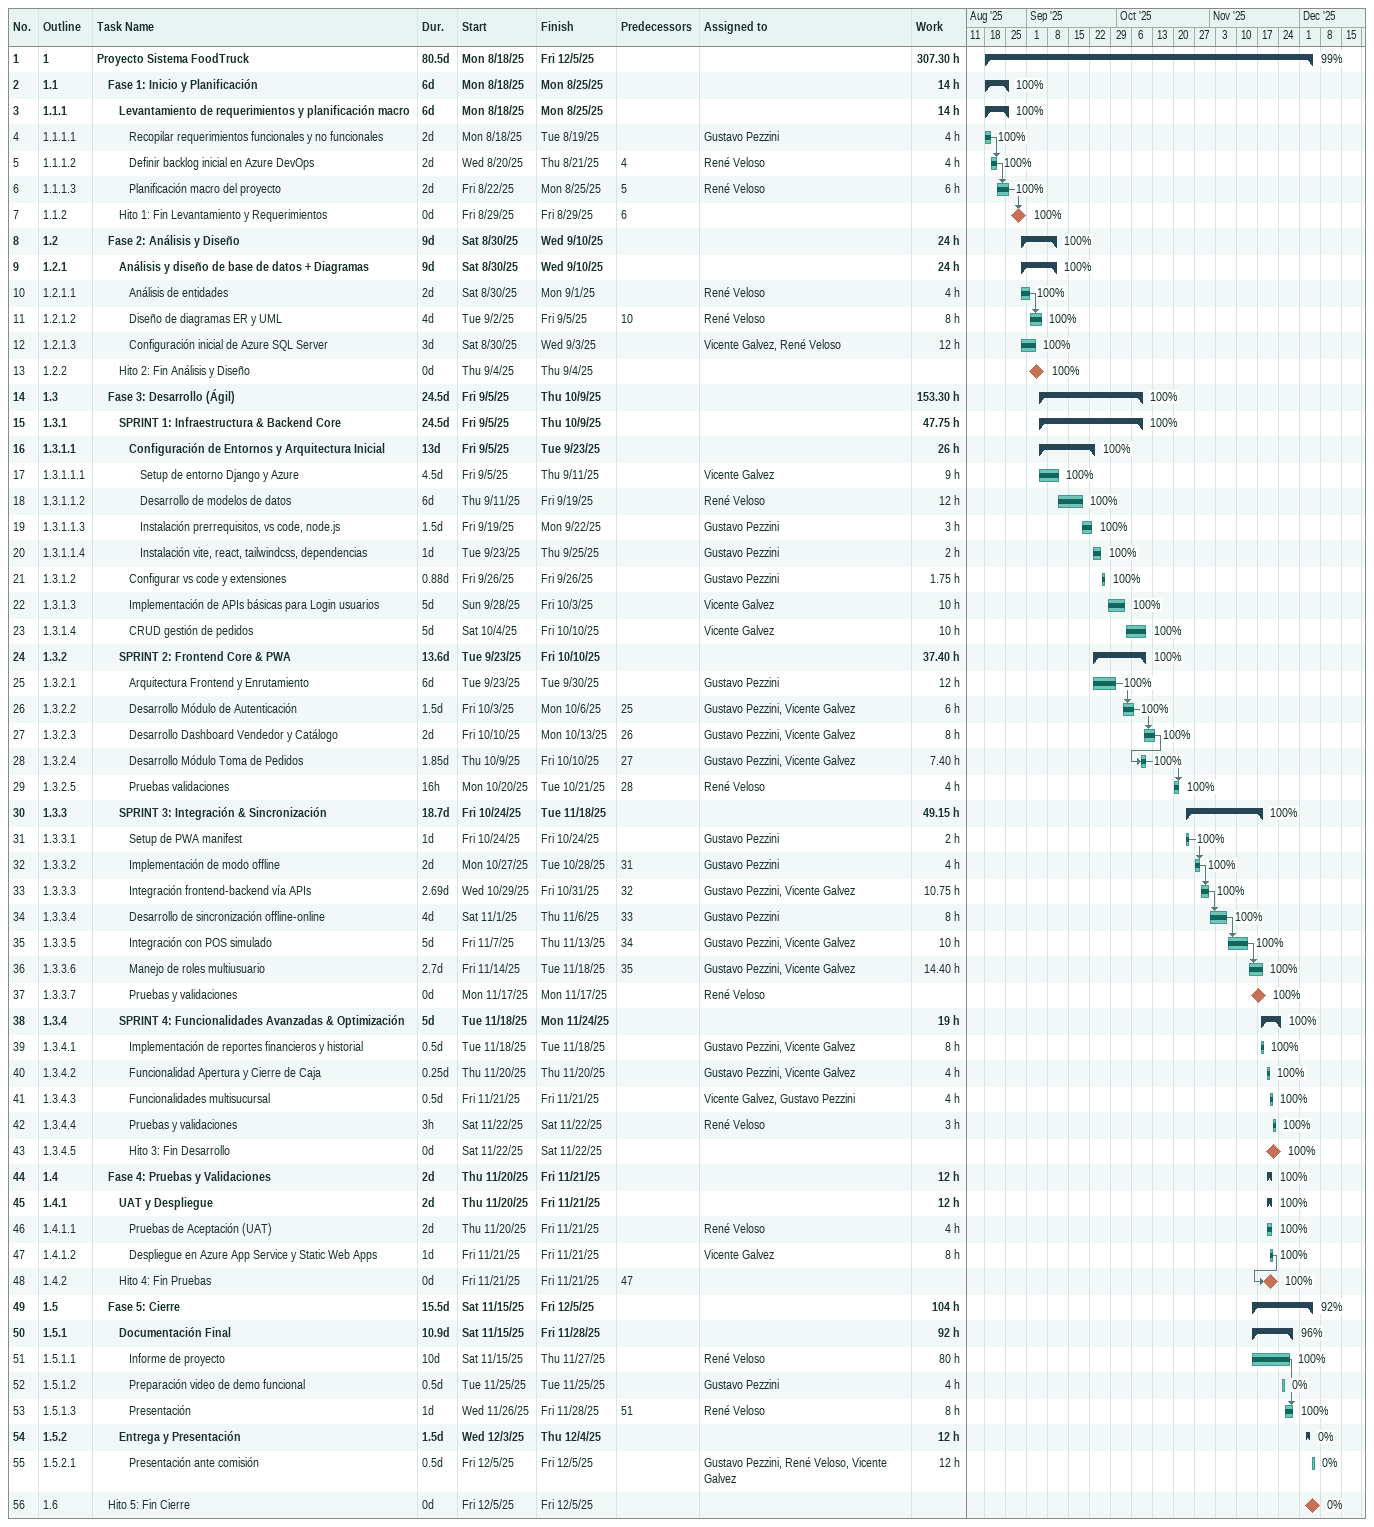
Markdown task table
| ID | WBS | Task | Duration | Start | Finish | Predecessors | Resources | % complete | Work (h) |
|---|---|---|---|---|---|---|---|---|---|
| 1 | 1 | **Proyecto Sistema FoodTruck** | 80.5d | 2025-08-18 | 2025-12-05 |  |  | 99 | 307.30 |
| 2 | 1.1 | **Fase 1: Inicio y Planificación** | 6d | 2025-08-18 | 2025-08-25 |  |  | 100 | 14 |
| 3 | 1.1.1 | **Levantamiento de requerimientos y planificación macro** | 6d | 2025-08-18 | 2025-08-25 |  |  | 100 | 14 |
| 4 | 1.1.1.1 | Recopilar requerimientos funcionales y no funcionales | 2d | 2025-08-18 | 2025-08-19 |  | Gustavo Pezzini | 100 | 4 |
| 5 | 1.1.1.2 | Definir backlog inicial en Azure DevOps | 2d | 2025-08-20 | 2025-08-21 | 4 | René Veloso | 100 | 4 |
| 6 | 1.1.1.3 | Planificación macro del proyecto | 2d | 2025-08-22 | 2025-08-25 | 5 | René Veloso | 100 | 6 |
| 7 | 1.1.2 | Hito 1: Fin Levantamiento y Requerimientos | 0d | 2025-08-29 | 2025-08-29 | 6 |  | 100 |  |
| 8 | 1.2 | **Fase 2: Análisis y Diseño** | 9d | 2025-08-30 | 2025-09-10 |  |  | 100 | 24 |
| 9 | 1.2.1 | **Análisis y diseño de base de datos + Diagramas** | 9d | 2025-08-30 | 2025-09-10 |  |  | 100 | 24 |
| 10 | 1.2.1.1 | Análisis de entidades | 2d | 2025-08-30 | 2025-09-01 |  | René Veloso | 100 | 4 |
| 11 | 1.2.1.2 | Diseño de diagramas ER y UML | 4d | 2025-09-02 | 2025-09-05 | 10 | René Veloso | 100 | 8 |
| 12 | 1.2.1.3 | Configuración inicial de Azure SQL Server | 3d | 2025-08-30 | 2025-09-03 |  | Vicente Galvez, René Veloso | 100 | 12 |
| 13 | 1.2.2 | Hito 2: Fin Análisis y Diseño | 0d | 2025-09-04 | 2025-09-04 |  |  | 100 |  |
| 14 | 1.3 | **Fase 3: Desarrollo (Ágil)** | 24.5d | 2025-09-05 | 2025-10-09 |  |  | 100 | 153.30 |
| 15 | 1.3.1 | **SPRINT 1: Infraestructura & Backend Core** | 24.5d | 2025-09-05 | 2025-10-09 |  |  | 100 | 47.75 |
| 16 | 1.3.1.1 | **Configuración de Entornos y Arquitectura Inicial** | 13d | 2025-09-05 | 2025-09-23 |  |  | 100 | 26 |
| 17 | 1.3.1.1.1 | Setup de entorno Django y Azure | 4.5d | 2025-09-05 | 2025-09-11 |  | Vicente Galvez | 100 | 9 |
| 18 | 1.3.1.1.2 | Desarrollo de modelos de datos | 6d | 2025-09-11 | 2025-09-19 |  | René Veloso | 100 | 12 |
| 19 | 1.3.1.1.3 | Instalación prerrequisitos, vs code, node.js | 1.5d | 2025-09-19 | 2025-09-22 |  | Gustavo Pezzini | 100 | 3 |
| 20 | 1.3.1.1.4 | Instalación vite, react, tailwindcss, dependencias | 1d | 2025-09-23 | 2025-09-25 |  | Gustavo Pezzini | 100 | 2 |
| 21 | 1.3.1.2 | Configurar vs code y extensiones | 0.88d | 2025-09-26 | 2025-09-26 |  | Gustavo Pezzini | 100 | 1.75 |
| 22 | 1.3.1.3 | Implementación de APIs básicas para Login usuarios | 5d | 2025-09-28 | 2025-10-03 |  | Vicente Galvez | 100 | 10 |
| 23 | 1.3.1.4 | CRUD gestión de pedidos | 5d | 2025-10-04 | 2025-10-10 |  | Vicente Galvez | 100 | 10 |
| 24 | 1.3.2 | **SPRINT 2: Frontend Core & PWA** | 13.6d | 2025-09-23 | 2025-10-10 |  |  | 100 | 37.40 |
| 25 | 1.3.2.1 | Arquitectura Frontend y Enrutamiento | 6d | 2025-09-23 | 2025-09-30 |  | Gustavo Pezzini | 100 | 12 |
| 26 | 1.3.2.2 | Desarrollo Módulo de Autenticación | 1.5d | 2025-10-03 | 2025-10-06 | 25 | Gustavo Pezzini, Vicente Galvez | 100 | 6 |
| 27 | 1.3.2.3 | Desarrollo Dashboard Vendedor y Catálogo | 2d | 2025-10-10 | 2025-10-13 | 26 | Gustavo Pezzini, Vicente Galvez | 100 | 8 |
| 28 | 1.3.2.4 | Desarrollo Módulo Toma de Pedidos | 1.85d | 2025-10-09 | 2025-10-10 | 27 | Gustavo Pezzini, Vicente Galvez | 100 | 7.40 |
| 29 | 1.3.2.5 | Pruebas validaciones | 16h | 2025-10-20 | 2025-10-21 | 28 | René Veloso | 100 | 4 |
| 30 | 1.3.3 | **SPRINT 3: Integración & Sincronización** | 18.7d | 2025-10-24 | 2025-11-18 |  |  | 100 | 49.15 |
| 31 | 1.3.3.1 | Setup de PWA manifest | 1d | 2025-10-24 | 2025-10-24 |  | Gustavo Pezzini | 100 | 2 |
| 32 | 1.3.3.2 | Implementación de modo offline | 2d | 2025-10-27 | 2025-10-28 | 31 | Gustavo Pezzini | 100 | 4 |
| 33 | 1.3.3.3 | Integración frontend-backend vía APIs | 2.69d | 2025-10-29 | 2025-10-31 | 32 | Gustavo Pezzini, Vicente Galvez | 100 | 10.75 |
| 34 | 1.3.3.4 | Desarrollo de sincronización offline-online | 4d | 2025-11-01 | 2025-11-06 | 33 | Gustavo Pezzini | 100 | 8 |
| 35 | 1.3.3.5 | Integración con POS simulado | 5d | 2025-11-07 | 2025-11-13 | 34 | Gustavo Pezzini, Vicente Galvez | 100 | 10 |
| 36 | 1.3.3.6 | Manejo de roles multiusuario | 2.7d | 2025-11-14 | 2025-11-18 | 35 | Gustavo Pezzini, Vicente Galvez | 100 | 14.40 |
| 37 | 1.3.3.7 | Pruebas y validaciones | 0d | 2025-11-17 | 2025-11-17 |  | René Veloso | 100 |  |
| 38 | 1.3.4 | **SPRINT 4: Funcionalidades Avanzadas & Optimización** | 5d | 2025-11-18 | 2025-11-24 |  |  | 100 | 19 |
| 39 | 1.3.4.1 | Implementación de reportes financieros y historial | 0.5d | 2025-11-18 | 2025-11-18 |  | Gustavo Pezzini, Vicente Galvez | 100 | 8 |
| 40 | 1.3.4.2 | Funcionalidad Apertura y Cierre de Caja | 0.25d | 2025-11-20 | 2025-11-20 |  | Gustavo Pezzini, Vicente Galvez | 100 | 4 |
| 41 | 1.3.4.3 | Funcionalidades multisucursal | 0.5d | 2025-11-21 | 2025-11-21 |  | Vicente Galvez, Gustavo Pezzini | 100 | 4 |
| 42 | 1.3.4.4 | Pruebas y validaciones | 3h | 2025-11-22 | 2025-11-22 |  | René Veloso | 100 | 3 |
| 43 | 1.3.4.5 | Hito 3: Fin Desarrollo | 0d | 2025-11-22 | 2025-11-22 |  |  | 100 |  |
| 44 | 1.4 | **Fase 4: Pruebas y Validaciones** | 2d | 2025-11-20 | 2025-11-21 |  |  | 100 | 12 |
| 45 | 1.4.1 | **UAT y Despliegue** | 2d | 2025-11-20 | 2025-11-21 |  |  | 100 | 12 |
| 46 | 1.4.1.1 | Pruebas de Aceptación (UAT) | 2d | 2025-11-20 | 2025-11-21 |  | René Veloso | 100 | 4 |
| 47 | 1.4.1.2 | Despliegue en Azure App Service y Static Web Apps | 1d | 2025-11-21 | 2025-11-21 |  | Vicente Galvez | 100 | 8 |
| 48 | 1.4.2 | Hito 4: Fin Pruebas | 0d | 2025-11-21 | 2025-11-21 | 47 |  | 100 |  |
| 49 | 1.5 | **Fase 5: Cierre** | 15.5d | 2025-11-15 | 2025-12-05 |  |  | 92 | 104 |
| 50 | 1.5.1 | **Documentación Final** | 10.9d | 2025-11-15 | 2025-11-28 |  |  | 96 | 92 |
| 51 | 1.5.1.1 | Informe de proyecto | 10d | 2025-11-15 | 2025-11-27 |  | René Veloso | 100 | 80 |
| 52 | 1.5.1.2 | Preparación video de demo funcional | 0.5d | 2025-11-25 | 2025-11-25 |  | Gustavo Pezzini | 0 | 4 |
| 53 | 1.5.1.3 | Presentación | 1d | 2025-11-26 | 2025-11-28 | 51 | René Veloso | 100 | 8 |
| 54 | 1.5.2 | **Entrega y Presentación** | 1.5d | 2025-12-03 | 2025-12-04 |  |  | 0 | 12 |
| 55 | 1.5.2.1 | Presentación ante comisión | 0.5d | 2025-12-05 | 2025-12-05 |  | Gustavo Pezzini, René Veloso, Vicente Galvez | 0 | 12 |
| 56 | 1.6 | Hito 5: Fin Cierre | 0d | 2025-12-05 | 2025-12-05 |  |  | 0 |  |
